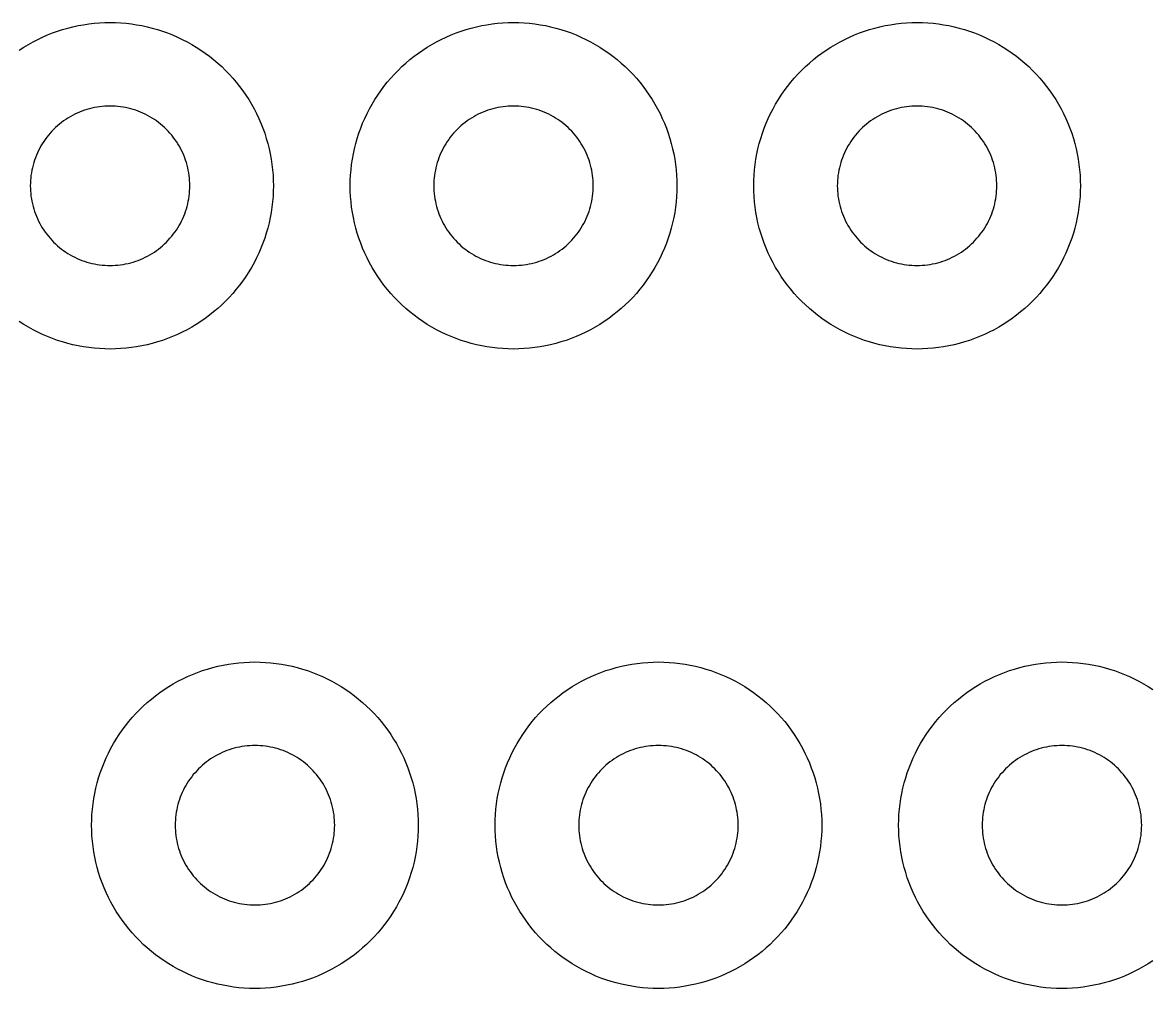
# Model space of a CAD drawing. Header units: millimetres. Extents: x 0 to 476, y 5 to 280.
# Drawn here: x 290.4 to 349.1, y 4.6 to 54.9 of the extents above; entities that cross this region are included whole.
import ezdxf

# ---------------------------------------------------------------- set-up
doc = ezdxf.new("R2010")
doc.units = ezdxf.units.MM
doc.layers.add('CUT', color=1, linetype='Continuous')

msp = doc.modelspace()

# ---------------------------------------------------------------- linework, layer by layer
at = {"layer": 'CUT'}
for points in [[(290.236, 53.501), (290.469, 53.652), (290.708, 53.795), (290.951, 53.93), (291.198, 54.057), (291.45, 54.176), (291.705, 54.286), (291.964, 54.389), (292.226, 54.482), (292.49, 54.567), (292.758, 54.644), (293.028, 54.711), (293.3, 54.77), (293.573, 54.82), (293.848, 54.861), (294.125, 54.892), (294.402, 54.915), (294.68, 54.929), (294.958, 54.933), (295.236, 54.929), (295.514, 54.915), (295.791, 54.892), (296.067, 54.861), (296.343, 54.82), (296.616, 54.77), (296.888, 54.711), (297.158, 54.644), (297.425, 54.567), (297.69, 54.482), (297.952, 54.389), (298.211, 54.286), (298.466, 54.176), (298.717, 54.057), (298.965, 53.93), (299.208, 53.795), (299.446, 53.652), (299.68, 53.501), (299.909, 53.343), (300.132, 53.177), (300.35, 53.004), (300.562, 52.824), (300.768, 52.637), (300.968, 52.444), (301.162, 52.244), (301.349, 52.038), (301.529, 51.826), (301.701, 51.608), (301.867, 51.384), (302.025, 51.156), (302.176, 50.922), (302.319, 50.683), (302.454, 50.44), (302.581, 50.193), (302.7, 49.941), (302.811, 49.686), (302.913, 49.427), (303.007, 49.166), (303.092, 48.901), (303.168, 48.633), (303.236, 48.363), (303.295, 48.092), (303.344, 47.818), (303.385, 47.543), (303.417, 47.266), (303.44, 46.989), (303.453, 46.711), (303.458, 46.433), (303.453, 46.155), (303.453, 46.155), (303.44, 45.877), (303.417, 45.6), (303.385, 45.324), (303.344, 45.049), (303.295, 44.775), (303.236, 44.503), (303.168, 44.233), (303.092, 43.966), (303.007, 43.701), (302.913, 43.439), (302.811, 43.181), (302.7, 42.925), (302.581, 42.674), (302.454, 42.426), (302.319, 42.183), (302.176, 41.945), (302.025, 41.711), (301.867, 41.482), (301.701, 41.259), (301.529, 41.041), (301.349, 40.829), (301.162, 40.623), (300.968, 40.423), (300.768, 40.229), (300.562, 40.043), (300.35, 39.863), (300.132, 39.69), (299.909, 39.524), (299.68, 39.366), (299.446, 39.215), (299.208, 39.072), (298.965, 38.937), (298.717, 38.81), (298.466, 38.691), (298.211, 38.58), (297.952, 38.478), (297.69, 38.384), (297.425, 38.299), (297.158, 38.223), (296.888, 38.155), (296.616, 38.097), (296.343, 38.047), (296.067, 38.006), (295.791, 37.974), (295.514, 37.952), (295.236, 37.938), (294.958, 37.933), (294.68, 37.938), (294.402, 37.952), (294.125, 37.974), (293.848, 38.006), (293.573, 38.047), (293.3, 38.097), (293.028, 38.155), (292.758, 38.223), (292.49, 38.299), (292.226, 38.384), (291.964, 38.478), (291.705, 38.58), (291.45, 38.691), (291.198, 38.81), (290.951, 38.937), (290.708, 39.072), (290.469, 39.215), (290.236, 39.366)], [(349.222, 6.07), (348.989, 5.919), (348.75, 5.776), (348.507, 5.641), (348.259, 5.514), (348.008, 5.395), (347.753, 5.284), (347.494, 5.182), (347.232, 5.088), (346.967, 5.003), (346.7, 4.927), (346.43, 4.859), (346.158, 4.801), (345.885, 4.751), (345.609, 4.71), (345.333, 4.678), (345.056, 4.655), (344.778, 4.642), (344.5, 4.637), (344.222, 4.642), (343.944, 4.655), (343.667, 4.678), (343.391, 4.71), (343.115, 4.751), (342.842, 4.801), (342.57, 4.859), (342.3, 4.927), (342.033, 5.003), (341.768, 5.088), (341.506, 5.182), (341.247, 5.284), (340.992, 5.395), (340.741, 5.514), (340.493, 5.641), (340.25, 5.776), (340.011, 5.919), (339.778, 6.07), (339.549, 6.228), (339.326, 6.394), (339.108, 6.567), (338.896, 6.747), (338.689, 6.933), (338.49, 7.127), (338.296, 7.327), (338.109, 7.533), (337.929, 7.745), (337.756, 7.963), (337.591, 8.186), (337.433, 8.415), (337.282, 8.649), (337.139, 8.887), (337.004, 9.13), (336.877, 9.378), (336.758, 9.629), (336.647, 9.884), (336.545, 10.143), (336.451, 10.405), (336.366, 10.67), (336.29, 10.937), (336.222, 11.207), (336.163, 11.479), (336.114, 11.753), (336.073, 12.028), (336.041, 12.304), (336.018, 12.581), (336.005, 12.859), (336, 13.137), (336.005, 13.415), (336.018, 13.693), (336.041, 13.97), (336.073, 14.247), (336.114, 14.522), (336.163, 14.796), (336.222, 15.067), (336.29, 15.337), (336.366, 15.605), (336.451, 15.869), (336.545, 16.131), (336.647, 16.39), (336.758, 16.645), (336.877, 16.897), (337.004, 17.144), (337.139, 17.387), (337.282, 17.626), (337.433, 17.86), (337.591, 18.088), (337.756, 18.312), (337.929, 18.53), (338.109, 18.742), (338.296, 18.948), (338.49, 19.148), (338.689, 19.341), (338.896, 19.528), (339.108, 19.708), (339.326, 19.881), (339.549, 20.046), (339.778, 20.205), (340.011, 20.355), (340.25, 20.498), (340.493, 20.634), (340.741, 20.761), (340.992, 20.88), (341.247, 20.99), (341.506, 21.092), (341.768, 21.186), (342.033, 21.271), (342.3, 21.348), (342.57, 21.415), (342.842, 21.474), (343.115, 21.524), (343.391, 21.565), (343.667, 21.596), (343.944, 21.619), (344.222, 21.633), (344.5, 21.637), (344.778, 21.633), (345.056, 21.619), (345.333, 21.596), (345.609, 21.565), (345.885, 21.524), (346.158, 21.474), (346.43, 21.415), (346.7, 21.348), (346.967, 21.271), (347.232, 21.186), (347.494, 21.092), (347.753, 20.99), (348.008, 20.88), (348.259, 20.761), (348.507, 20.634), (348.75, 20.498), (348.989, 20.355), (349.222, 20.205)]]:
    msp.add_lwpolyline(points, dxfattribs=at)
for points in [[(324.453, 46.155), (324.44, 45.877), (324.417, 45.6), (324.385, 45.324), (324.344, 45.049), (324.295, 44.775), (324.236, 44.503), (324.168, 44.233), (324.092, 43.966), (324.007, 43.701), (323.913, 43.439), (323.811, 43.181), (323.7, 42.925), (323.581, 42.674), (323.454, 42.426), (323.319, 42.183), (323.176, 41.945), (323.025, 41.711), (322.867, 41.482), (322.701, 41.259), (322.529, 41.041), (322.349, 40.829), (322.162, 40.623), (321.968, 40.423), (321.768, 40.229), (321.562, 40.043), (321.35, 39.863), (321.132, 39.69), (320.909, 39.524), (320.68, 39.366), (320.446, 39.215), (320.208, 39.072), (319.965, 38.937), (319.717, 38.81), (319.466, 38.691), (319.211, 38.58), (318.952, 38.478), (318.69, 38.384), (318.425, 38.299), (318.158, 38.223), (317.888, 38.155), (317.616, 38.097), (317.343, 38.047), (317.067, 38.006), (316.791, 37.974), (316.514, 37.952), (316.236, 37.938), (315.958, 37.933), (315.68, 37.938), (315.402, 37.952), (315.125, 37.974), (314.848, 38.006), (314.573, 38.047), (314.3, 38.097), (314.028, 38.155), (313.758, 38.223), (313.49, 38.299), (313.226, 38.384), (312.964, 38.478), (312.705, 38.58), (312.45, 38.691), (312.198, 38.81), (311.951, 38.937), (311.708, 39.072), (311.469, 39.215), (311.236, 39.366), (311.007, 39.524), (310.783, 39.69), (310.566, 39.863), (310.353, 40.043), (310.147, 40.229), (309.948, 40.423), (309.754, 40.623), (309.567, 40.829), (309.387, 41.041), (309.214, 41.259), (309.049, 41.482), (308.89, 41.711), (308.74, 41.945), (308.597, 42.183), (308.462, 42.426), (308.334, 42.674), (308.216, 42.925), (308.105, 43.181), (308.003, 43.439), (307.909, 43.701), (307.824, 43.966), (307.748, 44.233), (307.68, 44.503), (307.621, 44.775), (307.571, 45.049), (307.531, 45.324), (307.499, 45.6), (307.476, 45.877), (307.462, 46.155), (307.458, 46.433), (307.462, 46.711), (307.476, 46.989), (307.499, 47.266), (307.531, 47.543), (307.571, 47.818), (307.621, 48.092), (307.68, 48.363), (307.748, 48.633), (307.824, 48.901), (307.909, 49.166), (308.003, 49.427), (308.105, 49.686), (308.216, 49.941), (308.334, 50.193), (308.462, 50.44), (308.597, 50.683), (308.74, 50.922), (308.89, 51.156), (309.049, 51.384), (309.214, 51.608), (309.387, 51.826), (309.567, 52.038), (309.754, 52.244), (309.948, 52.444), (310.147, 52.637), (310.353, 52.824), (310.566, 53.004), (310.783, 53.177), (311.007, 53.343), (311.236, 53.501), (311.469, 53.652), (311.708, 53.795), (311.951, 53.93), (312.198, 54.057), (312.45, 54.176), (312.705, 54.286), (312.964, 54.389), (313.226, 54.482), (313.49, 54.567), (313.758, 54.644), (314.028, 54.711), (314.3, 54.77), (314.573, 54.82), (314.848, 54.861), (315.125, 54.892), (315.402, 54.915), (315.68, 54.929), (315.958, 54.933), (316.236, 54.929), (316.514, 54.915), (316.791, 54.892), (317.067, 54.861), (317.343, 54.82), (317.616, 54.77), (317.888, 54.711), (318.158, 54.644), (318.425, 54.567), (318.69, 54.482), (318.952, 54.389), (319.211, 54.286), (319.466, 54.176), (319.717, 54.057), (319.965, 53.93), (320.208, 53.795), (320.446, 53.652), (320.68, 53.501), (320.909, 53.343), (321.132, 53.177), (321.35, 53.004), (321.562, 52.824), (321.768, 52.637), (321.968, 52.444), (322.162, 52.244), (322.349, 52.038), (322.529, 51.826), (322.701, 51.608), (322.867, 51.384), (323.025, 51.156), (323.176, 50.922), (323.319, 50.683), (323.454, 50.44), (323.581, 50.193), (323.7, 49.941), (323.811, 49.686), (323.913, 49.427), (324.007, 49.166), (324.092, 48.901), (324.168, 48.633), (324.236, 48.363), (324.295, 48.092), (324.344, 47.818), (324.385, 47.543), (324.417, 47.266), (324.44, 46.989), (324.453, 46.711), (324.458, 46.433), (324.453, 46.155)], [(345.453, 46.155), (345.44, 45.877), (345.417, 45.6), (345.385, 45.324), (345.344, 45.049), (345.295, 44.775), (345.236, 44.503), (345.168, 44.233), (345.092, 43.966), (345.007, 43.701), (344.913, 43.439), (344.811, 43.181), (344.7, 42.925), (344.581, 42.674), (344.454, 42.426), (344.319, 42.183), (344.176, 41.945), (344.025, 41.711), (343.867, 41.482), (343.701, 41.259), (343.529, 41.041), (343.349, 40.829), (343.162, 40.623), (342.968, 40.423), (342.768, 40.229), (342.562, 40.043), (342.35, 39.863), (342.132, 39.69), (341.909, 39.524), (341.68, 39.366), (341.446, 39.215), (341.208, 39.072), (340.965, 38.937), (340.717, 38.81), (340.466, 38.691), (340.211, 38.58), (339.952, 38.478), (339.69, 38.384), (339.425, 38.299), (339.158, 38.223), (338.888, 38.155), (338.616, 38.097), (338.343, 38.047), (338.067, 38.006), (337.791, 37.974), (337.514, 37.952), (337.236, 37.938), (336.958, 37.933), (336.68, 37.938), (336.402, 37.952), (336.125, 37.974), (335.848, 38.006), (335.573, 38.047), (335.3, 38.097), (335.028, 38.155), (334.758, 38.223), (334.49, 38.299), (334.226, 38.384), (333.964, 38.478), (333.705, 38.58), (333.45, 38.691), (333.198, 38.81), (332.951, 38.937), (332.708, 39.072), (332.469, 39.215), (332.236, 39.366), (332.007, 39.524), (331.783, 39.69), (331.566, 39.863), (331.353, 40.043), (331.147, 40.229), (330.948, 40.423), (330.754, 40.623), (330.567, 40.829), (330.387, 41.041), (330.214, 41.259), (330.049, 41.482), (329.89, 41.711), (329.74, 41.945), (329.597, 42.183), (329.462, 42.426), (329.334, 42.674), (329.216, 42.925), (329.105, 43.181), (329.003, 43.439), (328.909, 43.701), (328.824, 43.966), (328.748, 44.233), (328.68, 44.503), (328.621, 44.775), (328.571, 45.049), (328.531, 45.324), (328.499, 45.6), (328.476, 45.877), (328.462, 46.155), (328.458, 46.433), (328.462, 46.711), (328.476, 46.989), (328.499, 47.266), (328.531, 47.543), (328.571, 47.818), (328.621, 48.092), (328.68, 48.363), (328.748, 48.633), (328.824, 48.901), (328.909, 49.166), (329.003, 49.427), (329.105, 49.686), (329.216, 49.941), (329.334, 50.193), (329.462, 50.44), (329.597, 50.683), (329.74, 50.922), (329.89, 51.156), (330.049, 51.384), (330.214, 51.608), (330.387, 51.826), (330.567, 52.038), (330.754, 52.244), (330.948, 52.444), (331.147, 52.637), (331.353, 52.824), (331.566, 53.004), (331.783, 53.177), (332.007, 53.343), (332.236, 53.501), (332.469, 53.652), (332.708, 53.795), (332.951, 53.93), (333.198, 54.057), (333.45, 54.176), (333.705, 54.286), (333.964, 54.389), (334.226, 54.482), (334.49, 54.567), (334.758, 54.644), (335.028, 54.711), (335.3, 54.77), (335.573, 54.82), (335.848, 54.861), (336.125, 54.892), (336.402, 54.915), (336.68, 54.929), (336.958, 54.933), (337.236, 54.929), (337.514, 54.915), (337.791, 54.892), (338.067, 54.861), (338.343, 54.82), (338.616, 54.77), (338.888, 54.711), (339.158, 54.644), (339.425, 54.567), (339.69, 54.482), (339.952, 54.389), (340.211, 54.286), (340.466, 54.176), (340.717, 54.057), (340.965, 53.93), (341.208, 53.795), (341.446, 53.652), (341.68, 53.501), (341.909, 53.343), (342.132, 53.177), (342.35, 53.004), (342.562, 52.824), (342.768, 52.637), (342.968, 52.444), (343.162, 52.244), (343.349, 52.038), (343.529, 51.826), (343.701, 51.608), (343.867, 51.384), (344.025, 51.156), (344.176, 50.922), (344.319, 50.683), (344.454, 50.44), (344.581, 50.193), (344.7, 49.941), (344.811, 49.686), (344.913, 49.427), (345.007, 49.166), (345.092, 48.901), (345.168, 48.633), (345.236, 48.363), (345.295, 48.092), (345.344, 47.818), (345.385, 47.543), (345.417, 47.266), (345.44, 46.989), (345.453, 46.711), (345.458, 46.433), (345.453, 46.155)], [(299.106, 46.569), (299.099, 46.705), (299.088, 46.84), (299.072, 46.975), (299.052, 47.109), (299.028, 47.243), (299, 47.376), (298.967, 47.507), (298.929, 47.638), (298.888, 47.767), (298.842, 47.895), (298.792, 48.021), (298.738, 48.146), (298.68, 48.269), (298.618, 48.39), (298.552, 48.508), (298.482, 48.625), (298.409, 48.739), (298.331, 48.851), (298.25, 48.96), (298.166, 49.066), (298.078, 49.17), (297.987, 49.27), (297.892, 49.368), (297.795, 49.462), (297.694, 49.553), (297.591, 49.641), (297.484, 49.726), (297.375, 49.807), (297.264, 49.884), (297.149, 49.958), (297.033, 50.027), (296.914, 50.093), (296.793, 50.155), (296.671, 50.213), (296.546, 50.267), (296.42, 50.317), (296.292, 50.363), (296.163, 50.405), (296.032, 50.442), (295.9, 50.475), (295.768, 50.504), (295.634, 50.528), (295.5, 50.548), (295.365, 50.563), (295.229, 50.574), (295.094, 50.581), (294.958, 50.583), (294.822, 50.581), (294.686, 50.574), (294.551, 50.563), (294.416, 50.548), (294.282, 50.528), (294.148, 50.504), (294.016, 50.475), (293.884, 50.442), (293.753, 50.405), (293.624, 50.363), (293.496, 50.317), (293.37, 50.267), (293.245, 50.213), (293.122, 50.155), (293.002, 50.093), (292.883, 50.027), (292.766, 49.958), (292.652, 49.884), (292.541, 49.807), (292.432, 49.726), (292.325, 49.641), (292.222, 49.553), (292.121, 49.462), (292.023, 49.368), (291.929, 49.27), (291.838, 49.17), (291.75, 49.066), (291.665, 48.96), (291.585, 48.851), (291.507, 48.739), (291.434, 48.625), (291.364, 48.508), (291.298, 48.39), (291.236, 48.269), (291.178, 48.146), (291.124, 48.021), (291.074, 47.895), (291.028, 47.767), (290.987, 47.638), (290.949, 47.507), (290.916, 47.376), (290.888, 47.243), (290.863, 47.109), (290.843, 46.975), (290.828, 46.84), (290.817, 46.705), (290.81, 46.569), (290.808, 46.433), (290.81, 46.298), (290.817, 46.162), (290.828, 46.027), (290.843, 45.892), (290.863, 45.757), (290.888, 45.624), (290.916, 45.491), (290.949, 45.359), (290.987, 45.229), (291.028, 45.099), (291.074, 44.971), (291.124, 44.845), (291.178, 44.721), (291.236, 44.598), (291.298, 44.477), (291.364, 44.358), (291.434, 44.242), (291.507, 44.128), (291.585, 44.016), (291.665, 43.907), (291.75, 43.801), (291.838, 43.697), (291.929, 43.596), (292.023, 43.499), (292.121, 43.404), (292.222, 43.313), (292.325, 43.225), (292.432, 43.141), (292.541, 43.06), (292.652, 42.983), (292.766, 42.909), (292.883, 42.839), (293.002, 42.773), (293.122, 42.711), (293.245, 42.653), (293.37, 42.599), (293.496, 42.549), (293.624, 42.504), (293.753, 42.462), (293.884, 42.425), (294.016, 42.392), (294.148, 42.363), (294.282, 42.339), (294.416, 42.319), (294.551, 42.303), (294.686, 42.292), (294.822, 42.286), (294.958, 42.283), (295.094, 42.286), (295.229, 42.292), (295.365, 42.303), (295.5, 42.319), (295.634, 42.339), (295.768, 42.363), (295.9, 42.392), (296.032, 42.425), (296.163, 42.462), (296.292, 42.504), (296.42, 42.549), (296.546, 42.599), (296.671, 42.653), (296.793, 42.711), (296.914, 42.773), (297.033, 42.839), (297.149, 42.909), (297.264, 42.983), (297.375, 43.06), (297.484, 43.141), (297.591, 43.225), (297.694, 43.313), (297.795, 43.404), (297.892, 43.499), (297.987, 43.596), (298.078, 43.697), (298.166, 43.801), (298.25, 43.907), (298.331, 44.016), (298.409, 44.128), (298.482, 44.242), (298.552, 44.358), (298.618, 44.477), (298.68, 44.598), (298.738, 44.721), (298.792, 44.845), (298.842, 44.971), (298.888, 45.099), (298.929, 45.229), (298.967, 45.359), (299, 45.491), (299.028, 45.624), (299.052, 45.757), (299.072, 45.892), (299.088, 46.027), (299.099, 46.162), (299.106, 46.298), (299.108, 46.433), (299.106, 46.569)], [(320.106, 46.569), (320.099, 46.705), (320.088, 46.84), (320.072, 46.975), (320.052, 47.109), (320.028, 47.243), (320, 47.376), (319.967, 47.507), (319.929, 47.638), (319.888, 47.767), (319.842, 47.895), (319.792, 48.021), (319.738, 48.146), (319.68, 48.269), (319.618, 48.39), (319.552, 48.508), (319.482, 48.625), (319.409, 48.739), (319.331, 48.851), (319.25, 48.96), (319.166, 49.066), (319.078, 49.17), (318.987, 49.27), (318.892, 49.368), (318.795, 49.462), (318.694, 49.553), (318.591, 49.641), (318.484, 49.726), (318.375, 49.807), (318.264, 49.884), (318.149, 49.958), (318.033, 50.027), (317.914, 50.093), (317.793, 50.155), (317.671, 50.213), (317.546, 50.267), (317.42, 50.317), (317.292, 50.363), (317.163, 50.405), (317.032, 50.442), (316.9, 50.475), (316.768, 50.504), (316.634, 50.528), (316.5, 50.548), (316.365, 50.563), (316.229, 50.574), (316.094, 50.581), (315.958, 50.583), (315.822, 50.581), (315.686, 50.574), (315.551, 50.563), (315.416, 50.548), (315.282, 50.528), (315.148, 50.504), (315.016, 50.475), (314.884, 50.442), (314.753, 50.405), (314.624, 50.363), (314.496, 50.317), (314.37, 50.267), (314.245, 50.213), (314.122, 50.155), (314.002, 50.093), (313.883, 50.027), (313.766, 49.958), (313.652, 49.884), (313.541, 49.807), (313.432, 49.726), (313.325, 49.641), (313.222, 49.553), (313.121, 49.462), (313.023, 49.368), (312.929, 49.27), (312.838, 49.17), (312.75, 49.066), (312.665, 48.96), (312.585, 48.851), (312.507, 48.739), (312.434, 48.625), (312.364, 48.508), (312.298, 48.39), (312.236, 48.269), (312.178, 48.146), (312.124, 48.021), (312.074, 47.895), (312.028, 47.767), (311.987, 47.638), (311.949, 47.507), (311.916, 47.376), (311.888, 47.243), (311.863, 47.109), (311.843, 46.975), (311.828, 46.84), (311.817, 46.705), (311.81, 46.569), (311.808, 46.433), (311.81, 46.298), (311.817, 46.162), (311.828, 46.027), (311.843, 45.892), (311.863, 45.757), (311.888, 45.624), (311.916, 45.491), (311.949, 45.359), (311.987, 45.229), (312.028, 45.099), (312.074, 44.971), (312.124, 44.845), (312.178, 44.721), (312.236, 44.598), (312.298, 44.477), (312.364, 44.358), (312.434, 44.242), (312.507, 44.128), (312.585, 44.016), (312.665, 43.907), (312.75, 43.801), (312.838, 43.697), (312.929, 43.596), (313.023, 43.499), (313.121, 43.404), (313.222, 43.313), (313.325, 43.225), (313.432, 43.141), (313.541, 43.06), (313.652, 42.983), (313.766, 42.909), (313.883, 42.839), (314.002, 42.773), (314.122, 42.711), (314.245, 42.653), (314.37, 42.599), (314.496, 42.549), (314.624, 42.504), (314.753, 42.462), (314.884, 42.425), (315.016, 42.392), (315.148, 42.363), (315.282, 42.339), (315.416, 42.319), (315.551, 42.303), (315.686, 42.292), (315.822, 42.286), (315.958, 42.283), (316.094, 42.286), (316.229, 42.292), (316.365, 42.303), (316.5, 42.319), (316.634, 42.339), (316.768, 42.363), (316.9, 42.392), (317.032, 42.425), (317.163, 42.462), (317.292, 42.504), (317.42, 42.549), (317.546, 42.599), (317.671, 42.653), (317.793, 42.711), (317.914, 42.773), (318.033, 42.839), (318.149, 42.909), (318.264, 42.983), (318.375, 43.06), (318.484, 43.141), (318.591, 43.225), (318.694, 43.313), (318.795, 43.404), (318.892, 43.499), (318.987, 43.596), (319.078, 43.697), (319.166, 43.801), (319.25, 43.907), (319.331, 44.016), (319.409, 44.128), (319.482, 44.242), (319.552, 44.358), (319.618, 44.477), (319.68, 44.598), (319.738, 44.721), (319.792, 44.845), (319.842, 44.971), (319.888, 45.099), (319.929, 45.229), (319.967, 45.359), (320, 45.491), (320.028, 45.624), (320.052, 45.757), (320.072, 45.892), (320.088, 46.027), (320.099, 46.162), (320.106, 46.298), (320.108, 46.433), (320.106, 46.569)], [(341.106, 46.569), (341.099, 46.705), (341.088, 46.84), (341.072, 46.975), (341.052, 47.109), (341.028, 47.243), (341, 47.376), (340.967, 47.507), (340.929, 47.638), (340.888, 47.767), (340.842, 47.895), (340.792, 48.021), (340.738, 48.146), (340.68, 48.269), (340.618, 48.39), (340.552, 48.508), (340.482, 48.625), (340.409, 48.739), (340.331, 48.851), (340.25, 48.96), (340.166, 49.066), (340.078, 49.17), (339.987, 49.27), (339.892, 49.368), (339.795, 49.462), (339.694, 49.553), (339.591, 49.641), (339.484, 49.726), (339.375, 49.807), (339.264, 49.884), (339.149, 49.958), (339.033, 50.027), (338.914, 50.093), (338.793, 50.155), (338.671, 50.213), (338.546, 50.267), (338.42, 50.317), (338.292, 50.363), (338.163, 50.405), (338.032, 50.442), (337.9, 50.475), (337.768, 50.504), (337.634, 50.528), (337.5, 50.548), (337.365, 50.563), (337.229, 50.574), (337.094, 50.581), (336.958, 50.583), (336.822, 50.581), (336.686, 50.574), (336.551, 50.563), (336.416, 50.548), (336.282, 50.528), (336.148, 50.504), (336.016, 50.475), (335.884, 50.442), (335.753, 50.405), (335.624, 50.363), (335.496, 50.317), (335.37, 50.267), (335.245, 50.213), (335.122, 50.155), (335.002, 50.093), (334.883, 50.027), (334.766, 49.958), (334.652, 49.884), (334.541, 49.807), (334.432, 49.726), (334.325, 49.641), (334.222, 49.553), (334.121, 49.462), (334.023, 49.368), (333.929, 49.27), (333.838, 49.17), (333.75, 49.066), (333.665, 48.96), (333.585, 48.851), (333.507, 48.739), (333.434, 48.625), (333.364, 48.508), (333.298, 48.39), (333.236, 48.269), (333.178, 48.146), (333.124, 48.021), (333.074, 47.895), (333.028, 47.767), (332.987, 47.638), (332.949, 47.507), (332.916, 47.376), (332.888, 47.243), (332.863, 47.109), (332.843, 46.975), (332.828, 46.84), (332.817, 46.705), (332.81, 46.569), (332.808, 46.433), (332.81, 46.298), (332.817, 46.162), (332.828, 46.027), (332.843, 45.892), (332.863, 45.757), (332.888, 45.624), (332.916, 45.491), (332.949, 45.359), (332.987, 45.229), (333.028, 45.099), (333.074, 44.971), (333.124, 44.845), (333.178, 44.721), (333.236, 44.598), (333.298, 44.477), (333.364, 44.358), (333.434, 44.242), (333.507, 44.128), (333.585, 44.016), (333.665, 43.907), (333.75, 43.801), (333.838, 43.697), (333.929, 43.596), (334.023, 43.499), (334.121, 43.404), (334.222, 43.313), (334.325, 43.225), (334.432, 43.141), (334.541, 43.06), (334.652, 42.983), (334.766, 42.909), (334.883, 42.839), (335.002, 42.773), (335.122, 42.711), (335.245, 42.653), (335.37, 42.599), (335.496, 42.549), (335.624, 42.504), (335.753, 42.462), (335.884, 42.425), (336.016, 42.392), (336.148, 42.363), (336.282, 42.339), (336.416, 42.319), (336.551, 42.303), (336.686, 42.292), (336.822, 42.286), (336.958, 42.283), (337.094, 42.286), (337.229, 42.292), (337.365, 42.303), (337.5, 42.319), (337.634, 42.339), (337.768, 42.363), (337.9, 42.392), (338.032, 42.425), (338.163, 42.462), (338.292, 42.504), (338.42, 42.549), (338.546, 42.599), (338.671, 42.653), (338.793, 42.711), (338.914, 42.773), (339.033, 42.839), (339.149, 42.909), (339.264, 42.983), (339.375, 43.06), (339.484, 43.141), (339.591, 43.225), (339.694, 43.313), (339.795, 43.404), (339.892, 43.499), (339.987, 43.596), (340.078, 43.697), (340.166, 43.801), (340.25, 43.907), (340.331, 44.016), (340.409, 44.128), (340.482, 44.242), (340.552, 44.358), (340.618, 44.477), (340.68, 44.598), (340.738, 44.721), (340.792, 44.845), (340.842, 44.971), (340.888, 45.099), (340.929, 45.229), (340.967, 45.359), (341, 45.491), (341.028, 45.624), (341.052, 45.757), (341.072, 45.892), (341.088, 46.027), (341.099, 46.162), (341.106, 46.298), (341.108, 46.433), (341.106, 46.569)], [(310.995, 12.859), (310.982, 12.581), (310.959, 12.304), (310.927, 12.028), (310.886, 11.753), (310.837, 11.479), (310.778, 11.207), (310.71, 10.937), (310.634, 10.67), (310.549, 10.405), (310.455, 10.143), (310.353, 9.884), (310.242, 9.629), (310.123, 9.378), (309.996, 9.13), (309.861, 8.887), (309.718, 8.649), (309.567, 8.415), (309.409, 8.186), (309.244, 7.963), (309.071, 7.745), (308.891, 7.533), (308.704, 7.327), (308.51, 7.127), (308.311, 6.933), (308.104, 6.747), (307.892, 6.567), (307.674, 6.394), (307.451, 6.228), (307.222, 6.07), (306.989, 5.919), (306.75, 5.776), (306.507, 5.641), (306.259, 5.514), (306.008, 5.395), (305.753, 5.284), (305.494, 5.182), (305.232, 5.088), (304.967, 5.003), (304.7, 4.927), (304.43, 4.859), (304.158, 4.801), (303.885, 4.751), (303.609, 4.71), (303.333, 4.678), (303.056, 4.655), (302.778, 4.642), (302.5, 4.637), (302.222, 4.642), (301.944, 4.655), (301.667, 4.678), (301.391, 4.71), (301.115, 4.751), (300.842, 4.801), (300.57, 4.859), (300.3, 4.927), (300.033, 5.003), (299.768, 5.088), (299.506, 5.182), (299.247, 5.284), (298.992, 5.395), (298.741, 5.514), (298.493, 5.641), (298.25, 5.776), (298.011, 5.919), (297.778, 6.07), (297.549, 6.228), (297.326, 6.394), (297.108, 6.567), (296.896, 6.747), (296.689, 6.933), (296.49, 7.127), (296.296, 7.327), (296.109, 7.533), (295.929, 7.745), (295.756, 7.963), (295.591, 8.186), (295.433, 8.415), (295.282, 8.649), (295.139, 8.887), (295.004, 9.13), (294.877, 9.378), (294.758, 9.629), (294.647, 9.884), (294.545, 10.143), (294.451, 10.405), (294.366, 10.67), (294.29, 10.937), (294.222, 11.207), (294.163, 11.479), (294.114, 11.753), (294.073, 12.028), (294.041, 12.304), (294.018, 12.581), (294.005, 12.859), (294, 13.137), (294.005, 13.415), (294.018, 13.693), (294.041, 13.97), (294.073, 14.247), (294.114, 14.522), (294.163, 14.796), (294.222, 15.067), (294.29, 15.337), (294.366, 15.605), (294.451, 15.869), (294.545, 16.131), (294.647, 16.39), (294.758, 16.645), (294.877, 16.897), (295.004, 17.144), (295.139, 17.387), (295.282, 17.626), (295.433, 17.86), (295.591, 18.088), (295.756, 18.312), (295.929, 18.53), (296.109, 18.742), (296.296, 18.948), (296.49, 19.148), (296.689, 19.341), (296.896, 19.528), (297.108, 19.708), (297.326, 19.881), (297.549, 20.046), (297.778, 20.205), (298.011, 20.355), (298.25, 20.498), (298.493, 20.634), (298.741, 20.761), (298.992, 20.88), (299.247, 20.99), (299.506, 21.092), (299.768, 21.186), (300.033, 21.271), (300.3, 21.348), (300.57, 21.415), (300.842, 21.474), (301.115, 21.524), (301.391, 21.565), (301.667, 21.596), (301.944, 21.619), (302.222, 21.633), (302.5, 21.637), (302.778, 21.633), (303.056, 21.619), (303.333, 21.596), (303.609, 21.565), (303.885, 21.524), (304.158, 21.474), (304.43, 21.415), (304.7, 21.348), (304.967, 21.271), (305.232, 21.186), (305.494, 21.092), (305.753, 20.99), (306.008, 20.88), (306.259, 20.761), (306.507, 20.634), (306.75, 20.498), (306.989, 20.355), (307.222, 20.205), (307.451, 20.046), (307.674, 19.881), (307.892, 19.708), (308.104, 19.528), (308.311, 19.341), (308.51, 19.148), (308.704, 18.948), (308.891, 18.742), (309.071, 18.53), (309.244, 18.312), (309.409, 18.088), (309.567, 17.86), (309.718, 17.626), (309.861, 17.387), (309.996, 17.144), (310.123, 16.897), (310.242, 16.645), (310.353, 16.39), (310.455, 16.131), (310.549, 15.869), (310.634, 15.605), (310.71, 15.337), (310.778, 15.067), (310.837, 14.796), (310.886, 14.522), (310.927, 14.247), (310.959, 13.97), (310.982, 13.693), (310.995, 13.415), (311, 13.137), (310.995, 12.859)], [(331.995, 12.859), (331.982, 12.581), (331.959, 12.304), (331.927, 12.028), (331.886, 11.753), (331.837, 11.479), (331.778, 11.207), (331.71, 10.937), (331.634, 10.67), (331.549, 10.405), (331.455, 10.143), (331.353, 9.884), (331.242, 9.629), (331.123, 9.378), (330.996, 9.13), (330.861, 8.887), (330.718, 8.649), (330.567, 8.415), (330.409, 8.186), (330.244, 7.963), (330.071, 7.745), (329.891, 7.533), (329.704, 7.327), (329.51, 7.127), (329.311, 6.933), (329.104, 6.747), (328.892, 6.567), (328.674, 6.394), (328.451, 6.228), (328.222, 6.07), (327.989, 5.919), (327.75, 5.776), (327.507, 5.641), (327.259, 5.514), (327.008, 5.395), (326.753, 5.284), (326.494, 5.182), (326.232, 5.088), (325.967, 5.003), (325.7, 4.927), (325.43, 4.859), (325.158, 4.801), (324.885, 4.751), (324.609, 4.71), (324.333, 4.678), (324.056, 4.655), (323.778, 4.642), (323.5, 4.637), (323.222, 4.642), (322.944, 4.655), (322.667, 4.678), (322.391, 4.71), (322.115, 4.751), (321.842, 4.801), (321.57, 4.859), (321.3, 4.927), (321.033, 5.003), (320.768, 5.088), (320.506, 5.182), (320.247, 5.284), (319.992, 5.395), (319.741, 5.514), (319.493, 5.641), (319.25, 5.776), (319.011, 5.919), (318.778, 6.07), (318.549, 6.228), (318.326, 6.394), (318.108, 6.567), (317.896, 6.747), (317.689, 6.933), (317.49, 7.127), (317.296, 7.327), (317.109, 7.533), (316.929, 7.745), (316.756, 7.963), (316.591, 8.186), (316.433, 8.415), (316.282, 8.649), (316.139, 8.887), (316.004, 9.13), (315.877, 9.378), (315.758, 9.629), (315.647, 9.884), (315.545, 10.143), (315.451, 10.405), (315.366, 10.67), (315.29, 10.937), (315.222, 11.207), (315.163, 11.479), (315.114, 11.753), (315.073, 12.028), (315.041, 12.304), (315.018, 12.581), (315.005, 12.859), (315, 13.137), (315.005, 13.415), (315.018, 13.693), (315.041, 13.97), (315.073, 14.247), (315.114, 14.522), (315.163, 14.796), (315.222, 15.067), (315.29, 15.337), (315.366, 15.605), (315.451, 15.869), (315.545, 16.131), (315.647, 16.39), (315.758, 16.645), (315.877, 16.897), (316.004, 17.144), (316.139, 17.387), (316.282, 17.626), (316.433, 17.86), (316.591, 18.088), (316.756, 18.312), (316.929, 18.53), (317.109, 18.742), (317.296, 18.948), (317.49, 19.148), (317.689, 19.341), (317.896, 19.528), (318.108, 19.708), (318.326, 19.881), (318.549, 20.046), (318.778, 20.205), (319.011, 20.355), (319.25, 20.498), (319.493, 20.634), (319.741, 20.761), (319.992, 20.88), (320.247, 20.99), (320.506, 21.092), (320.768, 21.186), (321.033, 21.271), (321.3, 21.348), (321.57, 21.415), (321.842, 21.474), (322.115, 21.524), (322.391, 21.565), (322.667, 21.596), (322.944, 21.619), (323.222, 21.633), (323.5, 21.637), (323.778, 21.633), (324.056, 21.619), (324.333, 21.596), (324.609, 21.565), (324.885, 21.524), (325.158, 21.474), (325.43, 21.415), (325.7, 21.348), (325.967, 21.271), (326.232, 21.186), (326.494, 21.092), (326.753, 20.99), (327.008, 20.88), (327.259, 20.761), (327.507, 20.634), (327.75, 20.498), (327.989, 20.355), (328.222, 20.205), (328.451, 20.046), (328.674, 19.881), (328.892, 19.708), (329.104, 19.528), (329.311, 19.341), (329.51, 19.148), (329.704, 18.948), (329.891, 18.742), (330.071, 18.53), (330.244, 18.312), (330.409, 18.088), (330.567, 17.86), (330.718, 17.626), (330.861, 17.387), (330.996, 17.144), (331.123, 16.897), (331.242, 16.645), (331.353, 16.39), (331.455, 16.131), (331.549, 15.869), (331.634, 15.605), (331.71, 15.337), (331.778, 15.067), (331.837, 14.796), (331.886, 14.522), (331.927, 14.247), (331.959, 13.97), (331.982, 13.693), (331.995, 13.415), (332, 13.137), (331.995, 12.859)], [(306.648, 13.273), (306.641, 13.409), (306.63, 13.544), (306.614, 13.679), (306.595, 13.813), (306.57, 13.947), (306.542, 14.08), (306.509, 14.211), (306.471, 14.342), (306.43, 14.471), (306.384, 14.599), (306.334, 14.725), (306.28, 14.85), (306.222, 14.973), (306.16, 15.094), (306.094, 15.212), (306.024, 15.329), (305.951, 15.443), (305.873, 15.555), (305.792, 15.664), (305.708, 15.77), (305.62, 15.874), (305.529, 15.974), (305.434, 16.072), (305.337, 16.166), (305.236, 16.257), (305.133, 16.345), (305.026, 16.43), (304.917, 16.511), (304.806, 16.588), (304.691, 16.661), (304.575, 16.731), (304.456, 16.797), (304.335, 16.859), (304.213, 16.917), (304.088, 16.971), (303.962, 17.021), (303.834, 17.067), (303.705, 17.109), (303.574, 17.146), (303.442, 17.179), (303.31, 17.208), (303.176, 17.232), (303.042, 17.252), (302.907, 17.267), (302.771, 17.278), (302.636, 17.285), (302.5, 17.287), (302.364, 17.285), (302.229, 17.278), (302.093, 17.267), (301.958, 17.252), (301.824, 17.232), (301.69, 17.208), (301.558, 17.179), (301.426, 17.146), (301.295, 17.109), (301.166, 17.067), (301.038, 17.021), (300.912, 16.971), (300.787, 16.917), (300.665, 16.859), (300.544, 16.797), (300.425, 16.731), (300.309, 16.661), (300.194, 16.588), (300.083, 16.511), (299.974, 16.43), (299.867, 16.345), (299.764, 16.257), (299.663, 16.166), (299.566, 16.072), (299.471, 15.974), (299.38, 15.874), (299.292, 15.77), (299.208, 15.664), (299.127, 15.555), (299.049, 15.443), (298.976, 15.329), (298.906, 15.212), (298.84, 15.094), (298.778, 14.973), (298.72, 14.85), (298.666, 14.725), (298.616, 14.599), (298.57, 14.471), (298.529, 14.342), (298.491, 14.211), (298.458, 14.08), (298.43, 13.947), (298.405, 13.813), (298.386, 13.679), (298.37, 13.544), (298.359, 13.409), (298.352, 13.273), (298.35, 13.137), (298.352, 13.001), (298.359, 12.866), (298.37, 12.73), (298.386, 12.596), (298.405, 12.461), (298.43, 12.328), (298.458, 12.195), (298.491, 12.063), (298.529, 11.933), (298.57, 11.803), (298.616, 11.675), (298.666, 11.549), (298.72, 11.425), (298.778, 11.302), (298.84, 11.181), (298.906, 11.062), (298.976, 10.946), (299.049, 10.832), (299.127, 10.72), (299.208, 10.611), (299.292, 10.505), (299.38, 10.401), (299.471, 10.3), (299.566, 10.203), (299.663, 10.108), (299.764, 10.017), (299.867, 9.929), (299.974, 9.845), (300.083, 9.764), (300.194, 9.687), (300.309, 9.613), (300.425, 9.543), (300.544, 9.477), (300.665, 9.415), (300.787, 9.357), (300.912, 9.303), (301.038, 9.253), (301.166, 9.207), (301.295, 9.166), (301.426, 9.129), (301.558, 9.096), (301.69, 9.067), (301.824, 9.043), (301.958, 9.023), (302.093, 9.007), (302.229, 8.996), (302.364, 8.989), (302.5, 8.987), (302.636, 8.989), (302.771, 8.996), (302.907, 9.007), (303.042, 9.023), (303.176, 9.043), (303.31, 9.067), (303.442, 9.096), (303.574, 9.129), (303.705, 9.166), (303.834, 9.207), (303.962, 9.253), (304.088, 9.303), (304.213, 9.357), (304.335, 9.415), (304.456, 9.477), (304.575, 9.543), (304.691, 9.613), (304.806, 9.687), (304.917, 9.764), (305.026, 9.845), (305.133, 9.929), (305.236, 10.017), (305.337, 10.108), (305.434, 10.203), (305.529, 10.3), (305.62, 10.401), (305.708, 10.505), (305.792, 10.611), (305.873, 10.72), (305.951, 10.832), (306.024, 10.946), (306.094, 11.062), (306.16, 11.181), (306.222, 11.302), (306.28, 11.425), (306.334, 11.549), (306.384, 11.675), (306.43, 11.803), (306.471, 11.933), (306.509, 12.063), (306.542, 12.195), (306.57, 12.328), (306.595, 12.461), (306.614, 12.596), (306.63, 12.73), (306.641, 12.866), (306.648, 13.001), (306.65, 13.137), (306.648, 13.273)], [(327.648, 13.273), (327.641, 13.409), (327.63, 13.544), (327.614, 13.679), (327.595, 13.813), (327.57, 13.947), (327.542, 14.08), (327.509, 14.211), (327.471, 14.342), (327.43, 14.471), (327.384, 14.599), (327.334, 14.725), (327.28, 14.85), (327.222, 14.973), (327.16, 15.094), (327.094, 15.212), (327.024, 15.329), (326.951, 15.443), (326.873, 15.555), (326.792, 15.664), (326.708, 15.77), (326.62, 15.874), (326.529, 15.974), (326.434, 16.072), (326.337, 16.166), (326.236, 16.257), (326.133, 16.345), (326.026, 16.43), (325.917, 16.511), (325.806, 16.588), (325.691, 16.661), (325.575, 16.731), (325.456, 16.797), (325.335, 16.859), (325.213, 16.917), (325.088, 16.971), (324.962, 17.021), (324.834, 17.067), (324.705, 17.109), (324.574, 17.146), (324.442, 17.179), (324.31, 17.208), (324.176, 17.232), (324.042, 17.252), (323.907, 17.267), (323.771, 17.278), (323.636, 17.285), (323.5, 17.287), (323.364, 17.285), (323.229, 17.278), (323.093, 17.267), (322.958, 17.252), (322.824, 17.232), (322.69, 17.208), (322.558, 17.179), (322.426, 17.146), (322.295, 17.109), (322.166, 17.067), (322.038, 17.021), (321.912, 16.971), (321.787, 16.917), (321.665, 16.859), (321.544, 16.797), (321.425, 16.731), (321.309, 16.661), (321.194, 16.588), (321.083, 16.511), (320.974, 16.43), (320.867, 16.345), (320.764, 16.257), (320.663, 16.166), (320.566, 16.072), (320.471, 15.974), (320.38, 15.874), (320.292, 15.77), (320.208, 15.664), (320.127, 15.555), (320.049, 15.443), (319.976, 15.329), (319.906, 15.212), (319.84, 15.094), (319.778, 14.973), (319.72, 14.85), (319.666, 14.725), (319.616, 14.599), (319.57, 14.471), (319.529, 14.342), (319.491, 14.211), (319.458, 14.08), (319.43, 13.947), (319.405, 13.813), (319.386, 13.679), (319.37, 13.544), (319.359, 13.409), (319.352, 13.273), (319.35, 13.137), (319.352, 13.001), (319.359, 12.866), (319.37, 12.73), (319.386, 12.596), (319.405, 12.461), (319.43, 12.328), (319.458, 12.195), (319.491, 12.063), (319.529, 11.933), (319.57, 11.803), (319.616, 11.675), (319.666, 11.549), (319.72, 11.425), (319.778, 11.302), (319.84, 11.181), (319.906, 11.062), (319.976, 10.946), (320.049, 10.832), (320.127, 10.72), (320.208, 10.611), (320.292, 10.505), (320.38, 10.401), (320.471, 10.3), (320.566, 10.203), (320.663, 10.108), (320.764, 10.017), (320.867, 9.929), (320.974, 9.845), (321.083, 9.764), (321.194, 9.687), (321.309, 9.613), (321.425, 9.543), (321.544, 9.477), (321.665, 9.415), (321.787, 9.357), (321.912, 9.303), (322.038, 9.253), (322.166, 9.207), (322.295, 9.166), (322.426, 9.129), (322.558, 9.096), (322.69, 9.067), (322.824, 9.043), (322.958, 9.023), (323.093, 9.007), (323.229, 8.996), (323.364, 8.989), (323.5, 8.987), (323.636, 8.989), (323.771, 8.996), (323.907, 9.007), (324.042, 9.023), (324.176, 9.043), (324.31, 9.067), (324.442, 9.096), (324.574, 9.129), (324.705, 9.166), (324.834, 9.207), (324.962, 9.253), (325.088, 9.303), (325.213, 9.357), (325.335, 9.415), (325.456, 9.477), (325.575, 9.543), (325.691, 9.613), (325.806, 9.687), (325.917, 9.764), (326.026, 9.845), (326.133, 9.929), (326.236, 10.017), (326.337, 10.108), (326.434, 10.203), (326.529, 10.3), (326.62, 10.401), (326.708, 10.505), (326.792, 10.611), (326.873, 10.72), (326.951, 10.832), (327.024, 10.946), (327.094, 11.062), (327.16, 11.181), (327.222, 11.302), (327.28, 11.425), (327.334, 11.549), (327.384, 11.675), (327.43, 11.803), (327.471, 11.933), (327.509, 12.063), (327.542, 12.195), (327.57, 12.328), (327.595, 12.461), (327.614, 12.596), (327.63, 12.73), (327.641, 12.866), (327.648, 13.001), (327.65, 13.137), (327.648, 13.273)], [(348.648, 13.273), (348.641, 13.409), (348.63, 13.544), (348.614, 13.679), (348.595, 13.813), (348.57, 13.947), (348.542, 14.08), (348.509, 14.211), (348.471, 14.342), (348.43, 14.471), (348.384, 14.599), (348.334, 14.725), (348.28, 14.85), (348.222, 14.973), (348.16, 15.094), (348.094, 15.212), (348.024, 15.329), (347.951, 15.443), (347.873, 15.555), (347.792, 15.664), (347.708, 15.77), (347.62, 15.874), (347.529, 15.974), (347.434, 16.072), (347.337, 16.166), (347.236, 16.257), (347.133, 16.345), (347.026, 16.43), (346.917, 16.511), (346.806, 16.588), (346.691, 16.661), (346.575, 16.731), (346.456, 16.797), (346.335, 16.859), (346.213, 16.917), (346.088, 16.971), (345.962, 17.021), (345.834, 17.067), (345.705, 17.109), (345.574, 17.146), (345.442, 17.179), (345.31, 17.208), (345.176, 17.232), (345.042, 17.252), (344.907, 17.267), (344.771, 17.278), (344.636, 17.285), (344.5, 17.287), (344.364, 17.285), (344.229, 17.278), (344.093, 17.267), (343.958, 17.252), (343.824, 17.232), (343.69, 17.208), (343.558, 17.179), (343.426, 17.146), (343.295, 17.109), (343.166, 17.067), (343.038, 17.021), (342.912, 16.971), (342.787, 16.917), (342.665, 16.859), (342.544, 16.797), (342.425, 16.731), (342.309, 16.661), (342.194, 16.588), (342.083, 16.511), (341.974, 16.43), (341.867, 16.345), (341.764, 16.257), (341.663, 16.166), (341.566, 16.072), (341.471, 15.974), (341.38, 15.874), (341.292, 15.77), (341.208, 15.664), (341.127, 15.555), (341.049, 15.443), (340.976, 15.329), (340.906, 15.212), (340.84, 15.094), (340.778, 14.973), (340.72, 14.85), (340.666, 14.725), (340.616, 14.599), (340.57, 14.471), (340.529, 14.342), (340.491, 14.211), (340.458, 14.08), (340.43, 13.947), (340.405, 13.813), (340.386, 13.679), (340.37, 13.544), (340.359, 13.409), (340.352, 13.273), (340.35, 13.137), (340.352, 13.001), (340.359, 12.866), (340.37, 12.73), (340.386, 12.596), (340.405, 12.461), (340.43, 12.328), (340.458, 12.195), (340.491, 12.063), (340.529, 11.933), (340.57, 11.803), (340.616, 11.675), (340.666, 11.549), (340.72, 11.425), (340.778, 11.302), (340.84, 11.181), (340.906, 11.062), (340.976, 10.946), (341.049, 10.832), (341.127, 10.72), (341.208, 10.611), (341.292, 10.505), (341.38, 10.401), (341.471, 10.3), (341.566, 10.203), (341.663, 10.108), (341.764, 10.017), (341.867, 9.929), (341.974, 9.845), (342.083, 9.764), (342.194, 9.687), (342.309, 9.613), (342.425, 9.543), (342.544, 9.477), (342.665, 9.415), (342.787, 9.357), (342.912, 9.303), (343.038, 9.253), (343.166, 9.207), (343.295, 9.166), (343.426, 9.129), (343.558, 9.096), (343.69, 9.067), (343.824, 9.043), (343.958, 9.023), (344.093, 9.007), (344.229, 8.996), (344.364, 8.989), (344.5, 8.987), (344.636, 8.989), (344.771, 8.996), (344.907, 9.007), (345.042, 9.023), (345.176, 9.043), (345.31, 9.067), (345.442, 9.096), (345.574, 9.129), (345.705, 9.166), (345.834, 9.207), (345.962, 9.253), (346.088, 9.303), (346.213, 9.357), (346.335, 9.415), (346.456, 9.477), (346.575, 9.543), (346.691, 9.613), (346.806, 9.687), (346.917, 9.764), (347.026, 9.845), (347.133, 9.929), (347.236, 10.017), (347.337, 10.108), (347.434, 10.203), (347.529, 10.3), (347.62, 10.401), (347.708, 10.505), (347.792, 10.611), (347.873, 10.72), (347.951, 10.832), (348.024, 10.946), (348.094, 11.062), (348.16, 11.181), (348.222, 11.302), (348.28, 11.425), (348.334, 11.549), (348.384, 11.675), (348.43, 11.803), (348.471, 11.933), (348.509, 12.063), (348.542, 12.195), (348.57, 12.328), (348.595, 12.461), (348.614, 12.596), (348.63, 12.73), (348.641, 12.866), (348.648, 13.001), (348.65, 13.137), (348.648, 13.273)]]:
    msp.add_lwpolyline(points, close=True, dxfattribs=at)

doc.saveas('drawing.dxf')
